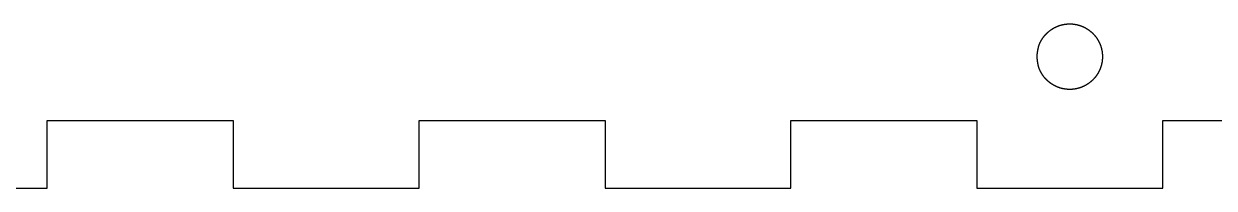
# Model space of a CAD drawing. Extents: x -49 to 229, y 25 to 250.
# Drawn here: x 19.2 to 89.6, y 24.6 to 34.3 of the extents above; entities that cross this region are included whole.
import ezdxf

# ---------------------------------------------------------------- set-up
doc = ezdxf.new("R2010")
doc.units = 0
doc.layers.add('Ebene_1', color=7, linetype='CONTINUOUS')

msp = doc.modelspace()

# ---------------------------------------------------------------- linework, layer by layer
at = {"layer": 'Ebene_1', "color": 1}
for points in [[(79.136015, 32.349558), (79.13102, 32.399799)], [(20.568118, 24.639898), (20.568118, 28.639898), (31.568117, 28.639898), (31.568117, 24.639898)], [(42.568119, 24.639898), (42.568119, 28.639898), (53.568118, 28.639898), (53.568118, 24.639898)], [(64.568118, 24.639898), (64.568118, 28.639898), (75.568119, 28.639898), (75.568119, 24.639898)], [(86.568119, 24.639898), (86.568119, 28.639898), (97.568118, 28.639898), (97.568118, 24.639898)], [(9.568124, 24.639898), (20.568118, 24.639898)], [(31.568117, 24.639898), (42.568119, 24.639898)], [(53.568118, 24.639898), (64.568118, 24.639898)], [(75.568119, 24.639898), (86.568119, 24.639898)]]:
    msp.add_lwpolyline(points, dxfattribs=at)
msp.add_open_spline([(79.13102, 32.399799), (79.131835, 32.408169), (79.133464, 32.424909), (79.136113, 32.450001), (79.138081, 32.469217), (79.13992, 32.486257), (79.141724, 32.50299), (79.143883, 32.523425), (79.145989, 32.541978), (79.147864, 32.558678), (79.149887, 32.577269), (79.152429, 32.597683), (79.154502, 32.614382), (79.156659, 32.631321), (79.159071, 32.650368), (79.162472, 32.675198), (79.165169, 32.694185), (79.167636, 32.711013), (79.170129, 32.727512), (79.173096, 32.747705), (79.176402, 32.765966), (79.179233, 32.782433), (79.182217, 32.800758), (79.186167, 32.820791), (79.189344, 32.837188), (79.192622, 32.853821), (79.196608, 32.872479), (79.201995, 32.896816), (79.206312, 32.915406), (79.210295, 32.931854), (79.214307, 32.947958), (79.219152, 32.967647), (79.224334, 32.985326), (79.22887, 33.001258), (79.233755, 33.019032), (79.240084, 33.038307), (79.245199, 33.054101), (79.25048, 33.070075), (79.256703, 33.087913), (79.26512, 33.111087), (79.271833, 33.128719), (79.278, 33.144275), (79.284157, 33.15951), (79.291566, 33.178192), (79.299226, 33.194781), (79.305926, 33.209781), (79.313183, 33.226541), (79.322098, 33.244539), (79.329301, 33.259302), (79.33676, 33.274339), (79.345378, 33.291261), (79.356969, 33.313236), (79.366123, 33.329905), (79.374324, 33.344629), (79.382473, 33.359005), (79.392399, 33.376619), (79.402139, 33.392216), (79.410774, 33.406349), (79.420207, 33.42215), (79.431388, 33.439031), (79.44046, 33.452892), (79.449787, 33.466971), (79.460492, 33.482734), (79.474744, 33.503156), (79.485824, 33.518676), (79.495775, 33.532351), (79.50562, 33.5457), (79.517649, 33.562034), (79.529142, 33.576462), (79.539407, 33.58953), (79.550723, 33.60411), (79.563718, 33.619717), (79.574335, 33.632502), (79.585269, 33.645547), (79.597844, 33.660134), (79.614472, 33.679074), (79.627364, 33.693428), (79.63891, 33.706057), (79.650317, 33.718381), (79.664287, 33.73342), (79.677403, 33.746692), (79.68917, 33.758659), (79.702227, 33.772), (79.717023, 33.786246), (79.729145, 33.797889), (79.741517, 33.809645), (79.755572, 33.822738), (79.77413, 33.839617), (79.788542, 33.852326), (79.801375, 33.863563), (79.814064, 33.874508), (79.829539, 33.887944), (79.844143, 33.89951), (79.857174, 33.910045), (79.871528, 33.921866), (79.887834, 33.934197), (79.901144, 33.944315), (79.914785, 33.954538), (79.930214, 33.965986), (79.950599, 33.980599), (79.966331, 33.991585), (79.980368, 34.001226), (79.994223, 34.010609), (80.011132, 34.022108), (80.026903, 34.031932), (80.041034, 34.040867), (80.05668, 34.050885), (80.074295, 34.061274), (80.088708, 34.069789), (80.103444, 34.078374), (80.120134, 34.087898), (80.142115, 34.10001), (80.159049, 34.109084), (80.174154, 34.116991), (80.189045, 34.124672), (80.207211, 34.134095), (80.224048, 34.141993), (80.239146, 34.149192), (80.255898, 34.157288), (80.274632, 34.16552), (80.289941, 34.172262), (80.305594, 34.179038), (80.323309, 34.186577), (80.346609, 34.196085), (80.364557, 34.203061), (80.380483, 34.209207), (80.396169, 34.215109), (80.415364, 34.222287), (80.433048, 34.228166), (80.448917, 34.233591), (80.466463, 34.23982), (80.486069, 34.24573), (80.50207, 34.250655), (80.518421, 34.255577), (80.536914, 34.26096), (80.56116, 34.267655), (80.579751, 34.272661), (80.596318, 34.276813), (80.612614, 34.280823), (80.632516, 34.285797), (80.650776, 34.289584), (80.667175, 34.293119), (80.685343, 34.297195), (80.705495, 34.300826), (80.721964, 34.303844), (80.738656, 34.306787), (80.757394, 34.309984), (80.781898, 34.31377), (80.800689, 34.316425), (80.817363, 34.318631), (80.833727, 34.320693), (80.853745, 34.32323), (80.872031, 34.324873), (80.888497, 34.326465), (80.906764, 34.328392), (80.926919, 34.329632), (80.943385, 34.330725), (80.960177, 34.331759), (80.979127, 34.332635), (81.003892, 34.33365), (81.022849, 34.334088), (81.039658, 34.33441), (81.056158, 34.334603), (81.076341, 34.3349), (81.094686, 34.334352), (81.111185, 34.334077), (81.12953, 34.334094), (81.149678, 34.332897), (81.166178, 34.332128), (81.182985, 34.331255), (81.201924, 34.330085), (81.226625, 34.328154), (81.2455, 34.326408), (81.262235, 34.324759), (81.278669, 34.32304), (81.298752, 34.321021), (81.316911, 34.31843), (81.333276, 34.316232), (81.351478, 34.313957), (81.371363, 34.310558), (81.387627, 34.307849), (81.404321, 34.304955), (81.42323, 34.301553), (81.4479, 34.296757), (81.466725, 34.29283), (81.483399, 34.289196), (81.499772, 34.285521), (81.51976, 34.281028), (81.537763, 34.276324), (81.553964, 34.272163), (81.572018, 34.267596), (81.591718, 34.261916), (81.607842, 34.257256), (81.624207, 34.252423), (81.642589, 34.246779), (81.66654, 34.239164), (81.684783, 34.233006), (81.700939, 34.227469), (81.716748, 34.221931), (81.736076, 34.215154), (81.753421, 34.208392), (81.769052, 34.202391), (81.786476, 34.195842), (81.805339, 34.187845), (81.820797, 34.181326), (81.836482, 34.174575), (81.854131, 34.166905), (81.877021, 34.15651), (81.894449, 34.14837), (81.909813, 34.140977), (81.924857, 34.133635), (81.943278, 34.12467), (81.959725, 34.115911), (81.974558, 34.108114), (81.991076, 34.099548), (82.008892, 34.089462), (82.023477, 34.081207), (82.038289, 34.072701), (82.054887, 34.062955), (82.076388, 34.049953), (82.092703, 34.039784), (82.107118, 34.030659), (82.121222, 34.0216), (82.138517, 34.01061), (82.153748, 33.999895), (82.167551, 33.9904), (82.182982, 33.979972), (82.199504, 33.967852), (82.213017, 33.957925), (82.226692, 33.947703), (82.242088, 33.936165), (82.261929, 33.920729), (82.276995, 33.908768), (82.290228, 33.89799), (82.303172, 33.887337), (82.319027, 33.874368), (82.332961, 33.862016), (82.345562, 33.850985), (82.359635, 33.83879), (82.374631, 33.824842), (82.386918, 33.813462), (82.39939, 33.801807), (82.413267, 33.788468), (82.431216, 33.770847), (82.444739, 33.757157), (82.456673, 33.744964), (82.468291, 33.732916), (82.482527, 33.718182), (82.494919, 33.704267), (82.506153, 33.691836), (82.518719, 33.678111), (82.531964, 33.662502), (82.542854, 33.649761), (82.553809, 33.636836), (82.565867, 33.622168), (82.581383, 33.602878), (82.593032, 33.587932), (82.603295, 33.574613), (82.613283, 33.561463), (82.625498, 33.545387), (82.636055, 33.530369), (82.645655, 33.516902), (82.656412, 33.50202), (82.667623, 33.485231), (82.676804, 33.471518), (82.686078, 33.45749), (82.696382, 33.441568), (82.709576, 33.420596), (82.71948, 33.40442), (82.728142, 33.389998), (82.736556, 33.375776), (82.746878, 33.35842), (82.755582, 33.34226), (82.763549, 33.327794), (82.77253, 33.311784), (82.781755, 33.293829), (82.789296, 33.279149), (82.796875, 33.26415), (82.805278, 33.247155), (82.816018, 33.224839), (82.823947, 33.20762), (82.830912, 33.192318), (82.83766, 33.177223), (82.845977, 33.158804), (82.852811, 33.141755), (82.85908, 33.126488), (82.866202, 33.109585), (82.873185, 33.090646), (82.878984, 33.075179), (82.884836, 33.059268), (82.891361, 33.0412), (82.899492, 33.017418), (82.905495, 32.999149), (82.910691, 32.982901), (82.915696, 32.966903), (82.921928, 32.947384), (82.92673, 32.929388), (82.931232, 32.913256), (82.936408, 32.895379), (82.941266, 32.875483), (82.945276, 32.859212), (82.949245, 32.842614), (82.953581, 32.823871), (82.958947, 32.799308), (82.962742, 32.780434), (82.966036, 32.763684), (82.969155, 32.747221), (82.973029, 32.727112), (82.975772, 32.708702), (82.978374, 32.69217), (82.981415, 32.673807), (82.983916, 32.653473), (82.98604, 32.636839), (82.988133, 32.619883), (82.990178, 32.600749), (82.992619, 32.575748), (82.994229, 32.556593), (82.995613, 32.539582), (82.996809, 32.522851), (82.998292, 32.502409), (82.998698, 32.483795), (82.999319, 32.467062), (83.000262, 32.448462), (83.000396, 32.427971), (83.000552, 32.411204), (83.0006, 32.394139), (83.000451, 32.374898), (82.999958, 32.349761), (82.999187, 32.330532), (82.998607, 32.313477), (82.997849, 32.296741), (82.996909, 32.276266), (82.995174, 32.257712), (82.993845, 32.241013), (82.9926, 32.222453), (82.990376, 32.202106), (82.988588, 32.185442), (82.986666, 32.168468), (82.984229, 32.149371), (82.980816, 32.124467), (82.977964, 32.105451), (82.975275, 32.088609), (82.972526, 32.072074), (82.969213, 32.05186), (82.965441, 32.033627), (82.962201, 32.017195), (82.958793, 31.998877), (82.954115, 31.978926), (82.950378, 31.962595), (82.946472, 31.945984), (82.941916, 31.927293), (82.935624, 31.902955), (82.930516, 31.884411), (82.925926, 31.867976), (82.921291, 31.851868), (82.915617, 31.832187), (82.909786, 31.814509), (82.904654, 31.798576), (82.899066, 31.780823), (82.892206, 31.761523), (82.886573, 31.745735), (82.88075, 31.729807), (82.874157, 31.711984), (82.865215, 31.688885), (82.858157, 31.671298), (82.85173, 31.65576), (82.845319, 31.64052), (82.837532, 31.621881), (82.829769, 31.605251), (82.822932, 31.590253), (82.815491, 31.573477), (82.806468, 31.555407), (82.79916, 31.540577), (82.79164, 31.525542), (82.783005, 31.508674), (82.771441, 31.48677), (82.762344, 31.470128), (82.754217, 31.455396), (82.746135, 31.44099), (82.736308, 31.423349), (82.726692, 31.407713), (82.718158, 31.393578), (82.708773, 31.377798), (82.697811, 31.360835), (82.688857, 31.346949), (82.67966, 31.332871), (82.669139, 31.317105), (82.655134, 31.296672), (82.644222, 31.281159), (82.634421, 31.267477), (82.624726, 31.254107), (82.612957, 31.237696), (82.601595, 31.223279), (82.591498, 31.210211), (82.580404, 31.195607), (82.567555, 31.180052), (82.557075, 31.167297), (82.54624, 31.154263), (82.533776, 31.139643), (82.517255, 31.120694), (82.504515, 31.10628), (82.493002, 31.093687), (82.481647, 31.081376), (82.467811, 31.066274), (82.454698, 31.053052), (82.442967, 31.041084), (82.430001, 31.027734), (82.41523, 31.01355), (82.403145, 31.001936), (82.390756, 30.990166), (82.376672, 30.977038), (82.358077, 30.960128), (82.343665, 30.947403), (82.330815, 30.936184), (82.318109, 30.925254), (82.302551, 30.911938), (82.28802, 30.900305), (82.274986, 30.889774), (82.260562, 30.877992), (82.244233, 30.865604), (82.230884, 30.855457), (82.217234, 30.845198), (82.201724, 30.833814), (82.181272, 30.819205), (82.165514, 30.808158), (82.151418, 30.798541), (82.137531, 30.789187), (82.120567, 30.777716), (82.104729, 30.767927), (82.090562, 30.758995), (82.074914, 30.748924), (82.05724, 30.738579), (82.042799, 30.730065), (82.028033, 30.721479), (82.011301, 30.71197), (81.989295, 30.699844), (81.972348, 30.690759), (81.957209, 30.682871), (81.942283, 30.675194), (81.924095, 30.665766), (81.907248, 30.657865), (81.892146, 30.650638), (81.875427, 30.642425), (81.856613, 30.634293), (81.841281, 30.627526), (81.825633, 30.620704), (81.807886, 30.613273), (81.784628, 30.603781), (81.766719, 30.596774), (81.75079, 30.590645), (81.735095, 30.584731), (81.715937, 30.577439), (81.698253, 30.571584), (81.682388, 30.566183), (81.664796, 30.560063), (81.645217, 30.554067), (81.62921, 30.549165), (81.612863, 30.54429), (81.594387, 30.538872), (81.570155, 30.532118), (81.551544, 30.527228), (81.535022, 30.522997), (81.518764, 30.518965), (81.49887, 30.514067), (81.480634, 30.51027), (81.464267, 30.506738), (81.446114, 30.502644), (81.42595, 30.49901), (81.409449, 30.49595), (81.392766, 30.492931), (81.37403, 30.48987), (81.349567, 30.486073), (81.330801, 30.483429), (81.314135, 30.481218), (81.29777, 30.479142), (81.277759, 30.476531), (81.259481, 30.474902), (81.243048, 30.473331), (81.2248, 30.471479), (81.204647, 30.470218), (81.188146, 30.469123), (81.171343, 30.468109), (81.152411, 30.46703), (81.127671, 30.466147), (81.108726, 30.465655), (81.091911, 30.465339), (81.075378, 30.465144), (81.055187, 30.464846), (81.036849, 30.465398), (81.020349, 30.465665), (81.00199, 30.465688), (80.981816, 30.46669), (80.965318, 30.467521), (80.94854, 30.468555), (80.929619, 30.469639), (80.904921, 30.471602), (80.886021, 30.473307), (80.869264, 30.474964), (80.85283, 30.476686), (80.832749, 30.478731), (80.814588, 30.481316), (80.798223, 30.483514), (80.780001, 30.4858), (80.760082, 30.489164), (80.743784, 30.491838), (80.727075, 30.494651), (80.708197, 30.498176), (80.683524, 30.502986), (80.664689, 30.506917), (80.648001, 30.510545), (80.631634, 30.514208), (80.611594, 30.51858), (80.593585, 30.523393), (80.577352, 30.527556), (80.559254, 30.532003), (80.539585, 30.537812), (80.523454, 30.542482), (80.507086, 30.547339), (80.488671, 30.552879), (80.464749, 30.560551), (80.446504, 30.566636), (80.430352, 30.572175), (80.414511, 30.577719), (80.395159, 30.584456), (80.377827, 30.591261), (80.362193, 30.597291), (80.344764, 30.603913), (80.325866, 30.611875), (80.310408, 30.618362), (80.294716, 30.62503), (80.277152, 30.63283), (80.254254, 30.643166), (80.236858, 30.651376), (80.221486, 30.658758), (80.206454, 30.666096), (80.187999, 30.674942), (80.171648, 30.683836), (80.156844, 30.691661), (80.140329, 30.700209), (80.122543, 30.710311), (80.107992, 30.718575), (80.093235, 30.727096), (80.076677, 30.736829), (80.055184, 30.749791), (80.038907, 30.759995), (80.024526, 30.769127), (80.010481, 30.778175), (79.993291, 30.789219), (79.978044, 30.799835), (79.964276, 30.809332), (79.94895, 30.819841), (79.932463, 30.831923), (79.918981, 30.841814), (79.905285, 30.851963), (79.890013, 30.863631), (79.870192, 30.87904), (79.855196, 30.891055), (79.841939, 30.901793), (79.828987, 30.912437), (79.81317, 30.925442), (79.799239, 30.937777), (79.786639, 30.94881), (79.772568, 30.960995), (79.757595, 30.974943), (79.745343, 30.986325), (79.732912, 30.998009), (79.718991, 31.011328), (79.700991, 31.028963), (79.687356, 31.04261), (79.675418, 31.054875), (79.663749, 31.066972), (79.649406, 31.081665), (79.636966, 31.095572), (79.625667, 31.107972), (79.612969, 31.121652), (79.599661, 31.137298), (79.588695, 31.150031), (79.577656, 31.162972), (79.565428, 31.177627), (79.549696, 31.196931), (79.537825, 31.211851), (79.527407, 31.225185), (79.517259, 31.23834), (79.504815, 31.25439), (79.494104, 31.269426), (79.484366, 31.282888), (79.47348, 31.297795), (79.462018, 31.314546), (79.452685, 31.32827), (79.44328, 31.342295), (79.432837, 31.358193), (79.419441, 31.379111), (79.409457, 31.395286), (79.400679, 31.409681), (79.392166, 31.423874), (79.381692, 31.441176), (79.372929, 31.457334), (79.364895, 31.4718), (79.355796, 31.487801), (79.346637, 31.505862), (79.339083, 31.520602), (79.331521, 31.535596), (79.323208, 31.552541), (79.31265, 31.574799), (79.304866, 31.59198), (79.298051, 31.60727), (79.291483, 31.622355), (79.283471, 31.640784), (79.27692, 31.657831), (79.270926, 31.673131), (79.264128, 31.690081), (79.257572, 31.709072), (79.252159, 31.724579), (79.246719, 31.7405), (79.240838, 31.758602), (79.23346, 31.782368), (79.228104, 31.800639), (79.22353, 31.816891), (79.219142, 31.832884), (79.213737, 31.852433), (79.209582, 31.87041), (79.205705, 31.886576), (79.201294, 31.904509), (79.197108, 31.92438), (79.193663, 31.940617), (79.190214, 31.957214), (79.186597, 31.97603), (79.181993, 32.000664), (79.178577, 32.01955), (79.175756, 32.03633), (79.17304, 32.052793), (79.169703, 32.072918), (79.167121, 32.091287), (79.164718, 32.10782), (79.161996, 32.12618), (79.159361, 32.146429), (79.157204, 32.162997), (79.155062, 32.179941), (79.152644, 32.199093), (79.149656, 32.224162), (79.147466, 32.24336), (79.145569, 32.260379), (79.143721, 32.277078), (79.141503, 32.297508), (79.139504, 32.316094), (79.13774, 32.332827), (79.136654, 32.343362), (79.136015, 32.349558)], degree=3, knots=[0, 0, 0, 0, 0.025226, 0.050458, 0.075693, 0.083175, 0.101877, 0.126182, 0.144822, 0.157893, 0.176597, 0.200922, 0.219608, 0.227077, 0.25215, 0.277206, 0.302262, 0.309683, 0.328228, 0.352323, 0.370903, 0.383899, 0.402448, 0.4266, 0.445146, 0.452556, 0.47746, 0.502379, 0.527335, 0.53471, 0.553151, 0.577125, 0.595527, 0.608411, 0.626822, 0.650818, 0.669257, 0.676629, 0.701291, 0.725929, 0.750595, 0.757886, 0.776131, 0.799895, 0.818158, 0.830937, 0.849184, 0.872937, 0.891176, 0.898465, 0.923294, 0.948145, 0.972996, 0.980343, 0.998706, 1.022572, 1.040984, 1.053866, 1.07226, 1.096183, 1.114594, 1.121961, 1.146848, 1.171753, 1.196672, 1.204052, 1.22249, 1.246433, 1.264899, 1.277824, 1.296286, 1.320262, 1.338743, 1.346144, 1.371326, 1.396517, 1.421754, 1.429205, 1.447852, 1.472134, 1.490775, 1.503829, 1.522483, 1.546773, 1.565442, 1.572907, 1.597972, 1.623066, 1.648162, 1.655615, 1.67424, 1.698437, 1.717083, 1.730118, 1.748711, 1.77286, 1.791439, 1.798871, 1.823997, 1.849076, 1.874113, 1.88156, 1.900162, 1.924315, 1.942894, 1.955898, 1.974474, 1.998622, 2.01724, 2.024697, 2.049787, 2.074884, 2.099985, 2.107423, 2.12603, 2.150254, 2.168807, 2.181817, 2.200435, 2.224618, 2.243196, 2.250621, 2.275788, 2.300951, 2.326114, 2.333553, 2.352165, 2.376393, 2.395024, 2.408068, 2.426707, 2.450871, 2.469483, 2.476935, 2.502099, 2.527262, 2.552396, 2.559853, 2.578499, 2.602744, 2.621387, 2.634436, 2.653074, 2.677238, 2.695854, 2.703307, 2.728086, 2.752879, 2.777689, 2.785016, 2.803338, 2.82717, 2.845542, 2.858409, 2.876802, 2.90064, 2.918976, 2.926311, 2.951111, 2.975884, 3.000668, 3.007994, 3.026321, 3.050172, 3.068537, 3.081372, 3.09968, 3.123556, 3.141902, 3.149235, 3.174046, 3.198823, 3.223563, 3.23091, 3.249273, 3.273135, 3.291451, 3.304295, 3.322674, 3.346472, 3.364802, 3.372141, 3.397301, 3.422439, 3.447534, 3.454991, 3.473635, 3.497875, 3.516444, 3.529453, 3.548055, 3.572307, 3.590953, 3.59841, 3.623498, 3.648637, 3.673806, 3.681256, 3.699874, 3.724061, 3.742693, 3.755717, 3.774293, 3.798529, 3.817169, 3.824625, 3.849758, 3.874899, 3.90004, 3.907464, 3.926049, 3.950261, 3.968913, 3.981946, 4.000534, 4.024731, 4.043357, 4.050811, 4.075972, 4.101098, 4.12619, 4.133646, 4.152277, 4.176481, 4.195105, 4.208136, 4.226743, 4.250973, 4.269599, 4.277047, 4.302192, 4.327314, 4.35246, 4.359899, 4.378515, 4.402754, 4.421341, 4.434368, 4.453, 4.477197, 4.495802, 4.503243, 4.528407, 4.553545, 4.578699, 4.586134, 4.604728, 4.628915, 4.647586, 4.660618, 4.679182, 4.703405, 4.722024, 4.729468, 4.754233, 4.778987, 4.803732, 4.811078, 4.829432, 4.853272, 4.871638, 4.884502, 4.902888, 4.926718, 4.945058, 4.952397, 4.977168, 5.001952, 5.026728, 5.034066, 5.052421, 5.076303, 5.094636, 5.107481, 5.125846, 5.149703, 5.168032, 5.175358, 5.200118, 5.224908, 5.249653, 5.256987, 5.275344, 5.299261, 5.317604, 5.33044, 5.348773, 5.372621, 5.390983, 5.398332, 5.423479, 5.448612, 5.473729, 5.48117, 5.499786, 5.52402, 5.542626, 5.555653, 5.574266, 5.598452, 5.617083, 5.624542, 5.649647, 5.674798, 5.699965, 5.707402, 5.72601, 5.750236, 5.768825, 5.781842, 5.800445, 5.824655, 5.843295, 5.850755, 5.875906, 5.901022, 5.926112, 5.933575, 5.952221, 5.976436, 5.995044, 6.008068, 6.02667, 6.050909, 6.06953, 6.076974, 6.102104, 6.127255, 6.152394, 6.159837, 6.178449, 6.202653, 6.221314, 6.234343, 6.252912, 6.27711, 6.295738, 6.303192, 6.328356, 6.35349, 6.378602, 6.386041, 6.404655, 6.428892, 6.447479, 6.460506, 6.479139, 6.503366, 6.521969, 6.529402, 6.554556, 6.579684, 6.604813, 6.612257, 6.630876, 6.655101, 6.673695, 6.686715, 6.705319, 6.729524, 6.748155, 6.75561, 6.7804, 6.805164, 6.829915, 6.83725, 6.855607, 6.879519, 6.897839, 6.910659, 6.92897, 6.952885, 6.971239, 6.978571, 7.003316, 7.028087, 7.052877, 7.060212, 7.07856, 7.102437, 7.120779, 7.133622, 7.151973, 7.175852, 7.194204, 7.201542, 7.2263, 7.251065, 7.275855, 7.2832, 7.301555, 7.325403, 7.343771, 7.356615, 7.374946, 7.398785, 7.417132, 7.424473, 7.449633, 7.474764, 7.499893, 7.50734, 7.525952, 7.550138, 7.568777, 7.581812, 7.600415, 7.624602, 7.643238, 7.6507, 7.675869, 7.700998, 7.726098, 7.733547, 7.75217, 7.776382, 7.794973, 7.808007, 7.826654, 7.85084, 7.869489, 7.876959, 7.902066, 7.927204, 7.952359, 7.959797, 7.978397, 8.00259, 8.021222, 8.034248, 8.052834, 8.077041, 8.095672, 8.103128, 8.128284, 8.153407, 8.178505, 8.185967, 8.204618, 8.22886, 8.247415, 8.260437, 8.279087, 8.303286, 8.321912, 8.329365, 8.3545, 8.379628, 8.404726, 8.412188, 8.430833, 8.455044, 8.473673, 8.486709, 8.505323, 8.529546, 8.548128, 8.555549, 8.58072, 8.60589, 8.631011, 8.638448, 8.657052, 8.681265, 8.699904, 8.712928, 8.731497, 8.755726, 8.774381, 8.781847, 8.806588, 8.831329, 8.856113, 8.86344, 8.881765, 8.905604, 8.923972, 8.936811, 8.955128, 8.978992, 8.997378, 9.00474, 9.029495, 9.054264, 9.079002, 9.086349, 9.104719, 9.128604, 9.146916, 9.159751, 9.178112, 9.201983, 9.220334, 9.227671, 9.252412, 9.277188, 9.301993, 9.309341, 9.327704, 9.351568, 9.369885, 9.382728, 9.401107, 9.424973, 9.44332, 9.450656, 9.475806, 9.500928, 9.526068, 9.533525, 9.552163, 9.576386, 9.595044, 9.608079, 9.626661, 9.650945, 9.669593, 9.677045, 9.702164, 9.72728, 9.752409, 9.759863, 9.778505, 9.802759, 9.821327, 9.83436, 9.85303, 9.877254, 9.895875, 9.90332, 9.928407, 9.953526, 9.978687, 9.98611, 10.004685, 10.028871, 10.047492, 10.060516, 10.079106, 10.103274, 10.121869, 10.129309, 10.154395, 10.179489, 10.204602, 10.212029, 10.230594, 10.254725, 10.273316, 10.286325, 10.304904, 10.32906, 10.347638, 10.355069, 10.380197, 10.405294, 10.430385, 10.437842, 10.456476, 10.480679, 10.499266, 10.512292, 10.530923, 10.555101, 10.573672, 10.581094, 10.60628, 10.631471, 10.656691, 10.664151, 10.682816, 10.707117, 10.725738, 10.738786, 10.757445, 10.781725, 10.800395, 10.807861, 10.832754, 10.857652, 10.882567, 10.889953, 10.908415, 10.932411, 10.950868, 10.963792, 10.982258, 11.006241, 11.024676, 11.032048, 11.056902, 11.08174, 11.106562, 11.113925, 11.132322, 11.156215, 11.174586, 11.187457, 11.205859, 11.229798, 11.248195, 11.255549, 11.280175, 11.304817, 11.329452, 11.33676, 11.355035, 11.378813, 11.397033, 11.409815, 11.428114, 11.45181, 11.470074, 11.477388, 11.502283, 11.527173, 11.552038, 11.559401, 11.577821, 11.601794, 11.620237, 11.633167, 11.651667, 11.675635, 11.694083, 11.701464, 11.726488, 11.751562, 11.776646, 11.784065, 11.802607, 11.826703, 11.84526, 11.858254, 11.876824, 11.900939, 11.919513, 11.926948, 11.952174, 11.977426, 12.002684, 12.010142, 12.028801, 12.053087, 12.071793, 12.084879, 12.103565, 12.103565, 12.103565, 12.103565], dxfattribs=at)

doc.saveas('drawing.dxf')
